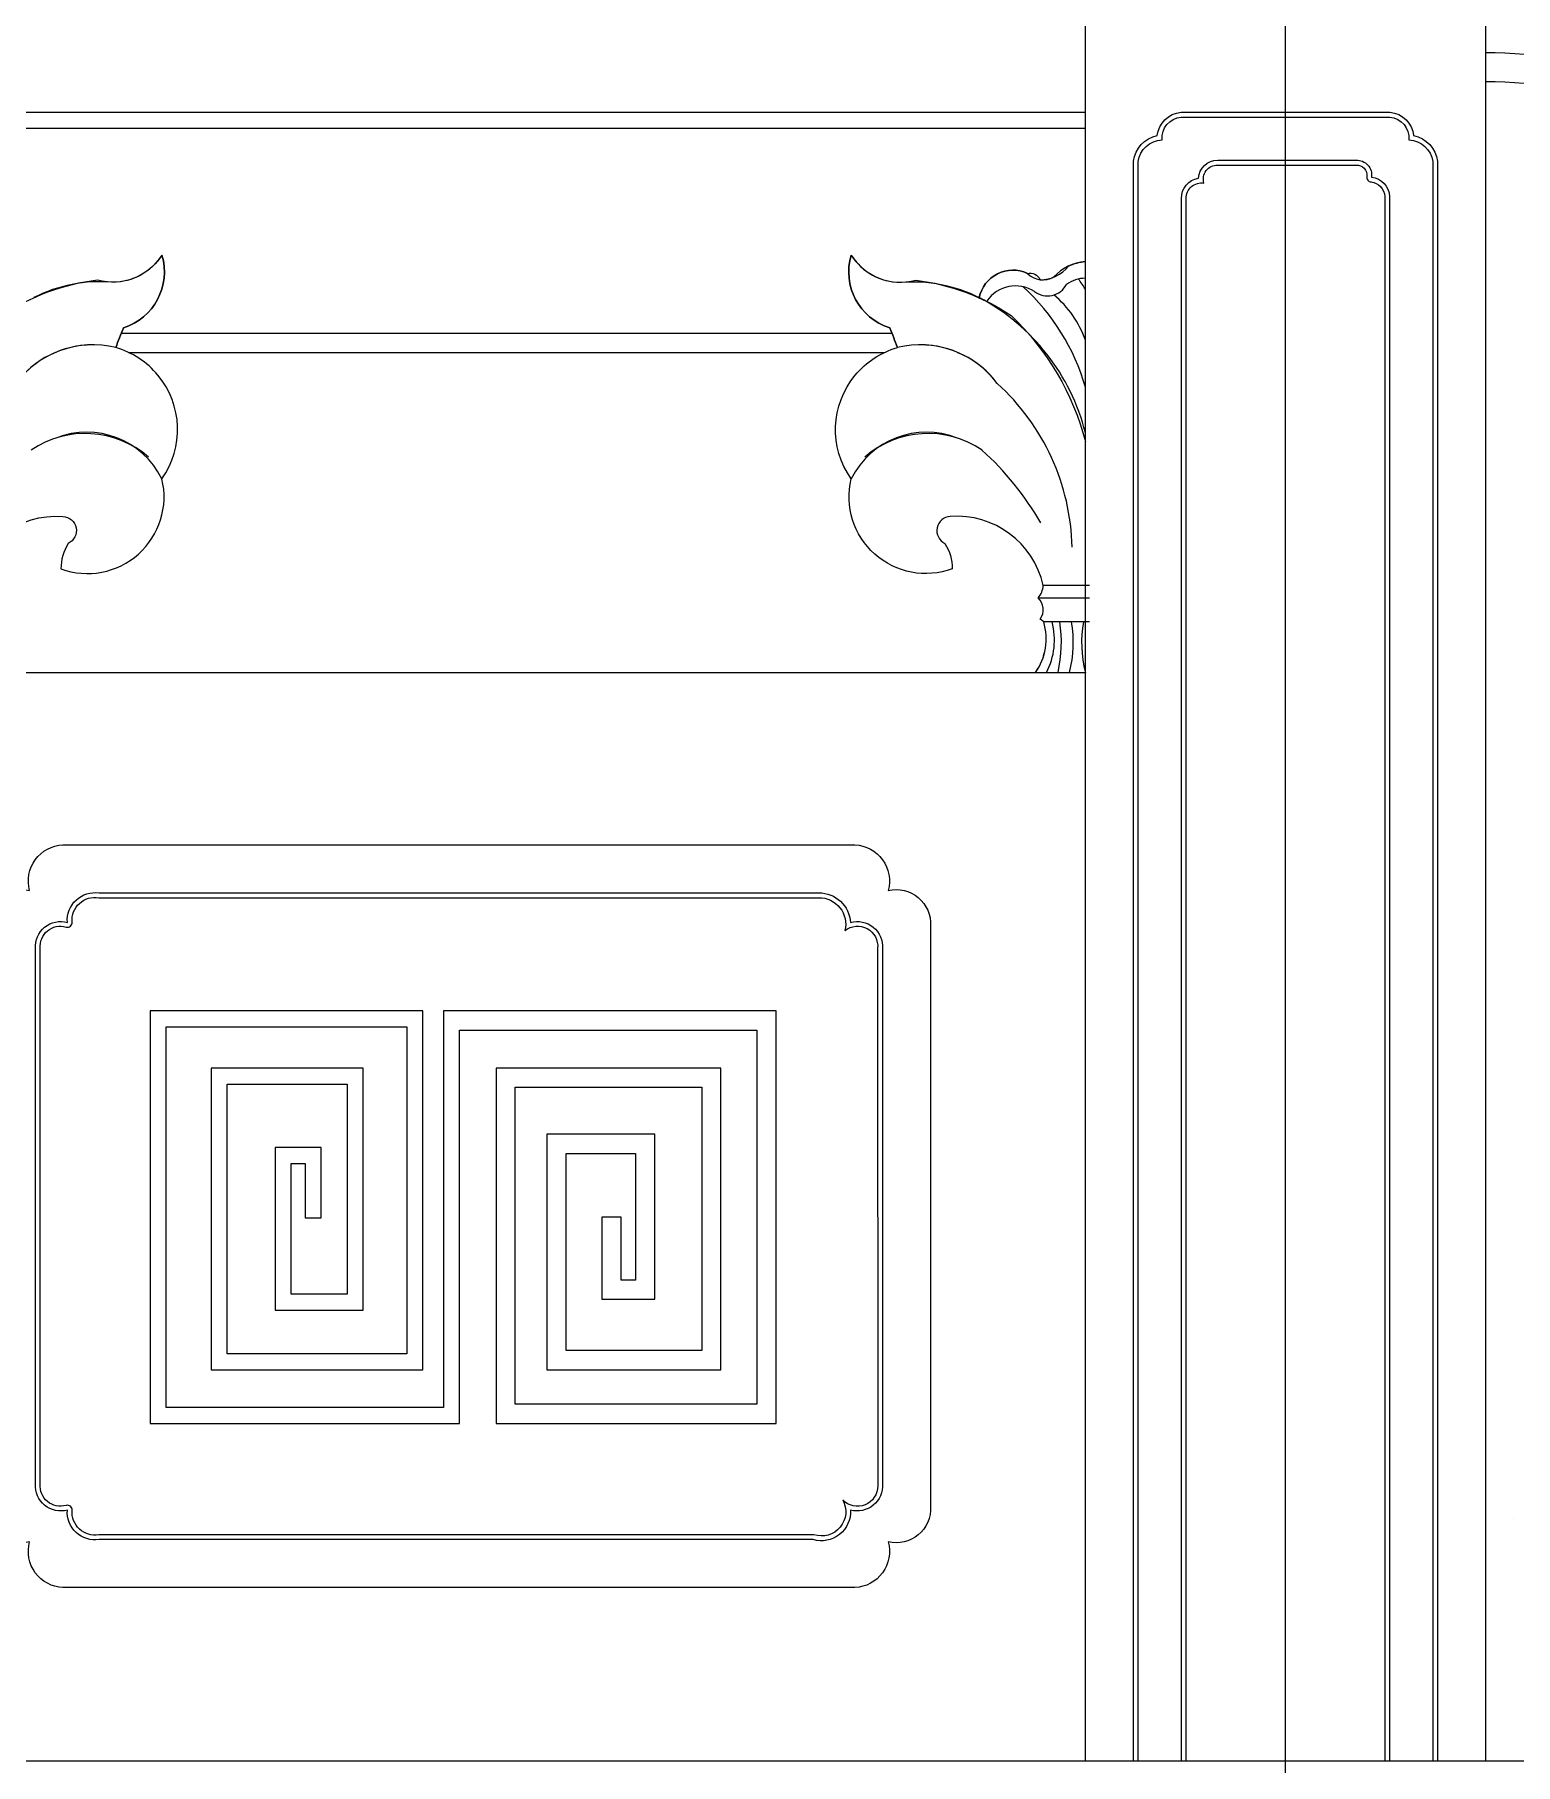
# Model space of a CAD drawing. Header units: metres. Extents: x 130 to 5274, y 4380 to 7132.
# Drawn here: x 1582 to 2507, y 5294 to 6375 of the extents above; entities that cross this region are included whole.
import ezdxf

# ---------------------------------------------------------------- set-up
doc = ezdxf.new("R2010")
doc.units = ezdxf.units.M
for name, color, linetype in [('3', 3, 'Continuous'), ('4', 4, 'Continuous'), ('7', 7, 'Continuous'), ('BH', 3, 'Continuous')]:
    doc.layers.add(name, color=color, linetype=linetype)

msp = doc.modelspace()

# ---------------------------------------------------------------- hatches: boundary and pattern name
at = {"layer": 'BH'}
h = msp.add_hatch(dxfattribs=at)
h.set_pattern_fill('AR-SAND', scale=50)
h.paths.add_polyline_path([(2068.76, 5437.51, 0.68), (2086.8, 5459.27, 0.68), (2108.64, 5468.04), (2108.59, 5803.94, 0.66), (2088.13, 5815.03, 0.48), (2072.44, 5835.59), (1621.95, 5835.59, 0.49), (1605.38, 5820.35, -0.52), (1601.56, 5817.24, 0.53), (1585.41, 5803.94), (1585.41, 5469.16, 0.53), (1601.56, 5455.86, -0.52), (1605.38, 5452.75, 0.49), (1621.95, 5437.51)])
h.paths.add_polyline_path([(1870.21, 5507.11), (1870.21, 5729.11), (2010.71, 5729.11), (2010.71, 5540.65), (1901.89, 5540.65), (1901.89, 5687.84), (1969.38, 5687.84), (1969.38, 5584.67), (1936.32, 5584.67), (1936.32, 5635.99), (1948.32, 5635.99), (1948.32, 5596.67), (1957.38, 5596.67), (1957.38, 5675.84), (1913.89, 5675.84), (1913.89, 5552.65), (1998.71, 5552.65), (1998.71, 5717.11), (1882.21, 5717.11), (1882.21, 5519.11), (2033.14, 5519.11), (2033.14, 5752.87), (1847.41, 5752.87), (1847.41, 5507.11), (1654.16, 5507.11), (1654.16, 5764.87), (1824.39, 5764.87), (1824.39, 5540.65), (1692.16, 5540.65), (1692.16, 5729.11), (1787.2, 5729.11), (1787.2, 5577.79), (1732.11, 5577.79), (1732.11, 5679.58), (1761.03, 5679.58), (1761.03, 5635.56), (1751.03, 5635.56), (1751.03, 5669.58), (1742.11, 5669.58), (1742.11, 5587.79), (1777.2, 5587.79), (1777.2, 5719.11), (1702.16, 5719.11), (1702.16, 5550.65), (1814.39, 5550.65), (1814.39, 5754.87), (1664.19, 5754.87), (1664.19, 5517.11), (1837.41, 5517.11), (1837.41, 5764.87), (2045.14, 5764.87), (2045.14, 5517.26), (2045.14, 5507.11)])

# ---------------------------------------------------------------- linework, layer by layer
at = {"layer": '3'}
for p, q in [((2363.37, 5202.01), (2363.37, 6797.43)), ((788.37, 6326.32), (2238.37, 6326.32)), ((788.37, 6316.32), (2238.37, 6316.32)), ((1636.07, 6188.32), (2117.47, 6188.32)), ((1595.34, 6176.32), (1595.09, 6176.32)), ((1640.56, 6176.32), (2112.98, 6176.32)), ((2158.2, 6176.32), (2158.45, 6176.32)), ((2212.11, 6176.32), (2213.41, 6176.32)), ((2208.79, 6022.97), (2240.85, 6022.97))]:
    msp.add_line(p, q, dxfattribs=at)
for points in [[(4178.78, 5296.32, 0.79), (4109.79, 5431.18, -0.43), (4036.33, 5475.14, 0.29), (3936.78, 5530.04, 0.36), (3771.23, 5620.09, 0.33), (3450.28, 5716.64, 0.72), (2929.36, 6062.14, 0.14), (2910.99, 6155.39, 0.38), (2662.69, 6289.61, 0.21), (2488.13, 6363.37)], [(2268.37, 5296.32), (2268.37, 6295.73, -0.32), (2283.29, 6311.73, -0.36), (2298.12, 6326.32), (2428.63, 6326.32, -0.36), (2443.45, 6311.73, -0.32), (2458.37, 6295.73), (2458.37, 5296.32)], [(2271.37, 5296.32), (2271.37, 6295.53, -0.36), (2286.24, 6309.08, -0.41), (2298.26, 6323.32), (2428.49, 6323.32, -0.41), (2440.5, 6309.08, -0.36), (2455.37, 6295.53), (2455.37, 5296.32)], [(2298.37, 5296.32), (2298.37, 6272.49, -0.38), (2309.06, 6285.07, -0.41), (2321.03, 6296.32), (2407.48, 6296.32, -0.48), (2417.1, 6285.77, -0.38), (2428.37, 6273.77), (2428.37, 5296.32)], [(2301.37, 5296.32), (2301.37, 6272.53, -0.47), (2312.43, 6282.05, -0.51), (2320.99, 6293.32), (2407.58, 6293.32, -0.48), (2414.13, 6286.23, 0.43), (2416.81, 6282.78, -0.38), (2425.37, 6273.72), (2425.37, 5296.32)]]:
    msp.add_lwpolyline(points, format="xyb", dxfattribs=at)
msp.add_lwpolyline([(2108.64, 5468.04, -0.68), (2086.8, 5459.27, -0.68), (2068.76, 5437.51), (1621.95, 5437.51, -0.49), (1605.38, 5452.75, 0.52), (1601.56, 5455.86, -0.53), (1585.41, 5469.16), (1585.41, 5803.94, -0.53), (1601.56, 5817.24, 0.52), (1605.38, 5820.35, -0.49), (1621.95, 5835.59), (2071.84, 5835.59, -0.49), (2088.13, 5815.03, -0.66), (2108.59, 5803.94)], format="xyb", close=True, dxfattribs=at)
msp.add_lwpolyline([(1948.32, 5635.99), (1936.32, 5635.99), (1936.32, 5584.67), (1969.38, 5584.67), (1969.38, 5687.84), (1901.89, 5687.84), (1901.89, 5540.65), (2010.71, 5540.65), (2010.71, 5729.11), (1870.21, 5729.11), (1870.21, 5507.11), (2045.14, 5507.11), (2045.14, 5517.26), (2045.14, 5764.87), (1837.41, 5764.87), (1837.41, 5517.11), (1664.19, 5517.11), (1664.19, 5754.87), (1814.39, 5754.87), (1814.39, 5550.65), (1702.16, 5550.65), (1702.16, 5719.11), (1777.2, 5719.11), (1777.2, 5587.79), (1742.11, 5587.79), (1742.11, 5669.58), (1751.03, 5669.58), (1751.03, 5635.56), (1761.03, 5635.56), (1761.03, 5679.58), (1732.11, 5679.58), (1732.11, 5577.79), (1787.2, 5577.79), (1787.2, 5729.11), (1692.16, 5729.11), (1692.16, 5540.65), (1824.39, 5540.65), (1824.39, 5764.87), (1654.16, 5764.87), (1654.16, 5507.11), (1847.41, 5507.11), (1847.41, 5752.87), (2033.14, 5752.87), (2033.14, 5519.11), (1882.21, 5519.11), (1882.21, 5717.11), (1998.71, 5717.11), (1998.71, 5552.65), (1913.89, 5552.65), (1913.89, 5675.84), (1957.38, 5675.84), (1957.38, 5596.67), (1948.32, 5596.67)], close=True, dxfattribs=at)
msp.add_lwpolyline([(1841.9, 5507.11), (1841.9, 5507.11)], dxfattribs=at)
for centre, radius, start, end in [((2194.78, 6195.86), 21.94, 57.4, 145.4), ((2108.76, 6117.58), 134.76, 15.89, 47.73), ((2214.74, 6224.86), 13.31, 232.27, 332.76), ((2238.55, 6202.1), 20.53, 90.5, 125.69), ((2203.39, 6196.9), 39.64, 28.05, 39.5), ((2110.34, 6093.88), 131.99, 14.06, 62.1), ((2177.09, 6162.19), 65.03, 19.54, 50.21), ((1618.39, 6120.84), 60.17, 76.32, 143.2), ((2135.15, 6120.84), 60.17, 36.8, 103.68), ((2087.41, 6051.21), 142.72, 1.34, 47.77), ((1613.54, 6065.22), 60.39, 49.18, 124.01), ((2140, 6065.22), 60.39, 55.99, 130.82), ((2041.6, 5970.95), 195.71, 30.31, 47.52), ((2175.19, 5996.54), 43.84, 332.54, 14.96), ((2137.16, 5995.08), 86.19, 347.43, 8.52), ((2157.56, 5994.7), 73.26, 345.47, 10.35), ((2309.29, 5994.7), 73.26, 169.65, 194.53)]:
    msp.add_arc(centre, radius, start, end, dxfattribs=at)
at = {"layer": '4'}
msp.add_lwpolyline([(2238.37, 5296.32), (2238.37, 6386.32), (2488.37, 6386.32), (2488.37, 5296.32)], dxfattribs=at)
for points in [[(4118.76, 5390.3, 1.15), (4120.38, 5296.32, 1.21), (4114.31, 5413.75, -0.42), (4019.45, 5468.41, 0.32), (3924.59, 5510.31, 0.41), (3763.55, 5599.8, 0.39), (3419.63, 5683.08, 0.88), (2887.89, 5995.05, 0.27), (2894.09, 6149.18, 0.39), (2656.64, 6269.45, 0.22), (2488.37, 6345.37)], [(538.37, 5296.32), (4370.81, 5296.32, -0.29), (4408.37, 5265.27), (4408.37, 5127.38, -0.29), (4370.81, 5096.32), (143.05, 5096.32)]]:
    msp.add_lwpolyline(points, format="xyb", dxfattribs=at)
at = {"layer": '7'}
for p, q in [((2240.85, 6030.64), (2212.01, 6030.71)), ((2240.85, 6007.85), (2212.37, 6007.85)), ((788.37, 5976.32), (2238.37, 5976.32))]:
    msp.add_line(p, q, dxfattribs=at)
for points in [[(1661.45, 6237.13, -0.33), (1621.17, 6221.38, 0.12), (1561.5, 6199.25, 0.16), (1512.41, 6107.86, 0.16)], [(1541.53, 6030.71, -0.37), (1599.6, 6073.84, -0.78), (1602.9, 6056.93, 0.14), (1598.34, 6041.06, 0.6), (1661.45, 6097.27, 0.34), (1658.97, 6162.05, 0.15), (1632.62, 6179.31, -0.01), (1637.37, 6191.59, 0.41), (1661.45, 6237.13, -0.26), (1630.62, 6220.14, 0.14), (1581.44, 6210.52, 0.23)], [(1661.45, 6237.13, -0.41), (1637.37, 6191.59, 0.01), (1632.62, 6179.31, 0.01)], [(2207.19, 5976.32, 0.23), (2212.37, 6007.85), (2210.07, 6009.51, 0.38), (2208.79, 6022.97, 0.18), (2212.01, 6030.71, 0.37), (2153.95, 6073.84, 0.78), (2150.65, 6056.93, -0.14), (2155.2, 6041.06, -0.6), (2092.09, 6097.27, -0.34), (2094.57, 6162.05, -0.15), (2120.92, 6179.31, 0.01), (2116.17, 6191.59, -0.41), (2092.09, 6237.13, 0.26), (2122.92, 6220.14, -0.14), (2172.1, 6210.52, -0.23), (2183.41, 6225.42, -0.23), (2202.12, 6225.63, -0.36), (2210.05, 6221.72, 0.23), (2227.87, 6230.25, -0.09), (2238.37, 6233.08, -0.09)], [(2092.09, 6237.13, 0.41), (2116.17, 6191.59, -0.01), (2120.92, 6179.31, -0.01)], [(2092.09, 6237.13, 0.33), (2132.37, 6221.38, -0.12), (2192.04, 6199.25, -0.14), (2238.37, 6120.54, -0.14)], [(2111.59, 5469.28, -0.52), (2091.61, 5452.98, -0.52), (2068.31, 5434.51), (1622.18, 5434.51, -0.48), (1602.39, 5452.98, -0.52), (1582.41, 5469.28), (1582.41, 5803.82, -0.52), (1602.39, 5820.12, -0.48), (1622.18, 5838.59), (2071.82, 5838.59, -0.4), (2091.61, 5820.12, -0.52), (2111.59, 5803.82), (2111.64, 5468.04)]]:
    msp.add_lwpolyline(points, format="xyb", dxfattribs=at)
msp.add_lwpolyline([(1599.58, 5404.51, -0.48), (1578.82, 5433.04, -0.5), (1552.32, 5455.16), (1552.32, 5817.94, -0.5), (1578.82, 5840.06, -0.48), (1599.58, 5868.59), (2094.41, 5868.59, -0.48), (2115.18, 5840.06, -0.5), (2141.67, 5817.94), (2141.67, 5455.16, -0.5), (2115.18, 5433.04, -0.48), (2094.41, 5404.51)], format="xyb", close=True, dxfattribs=at)
for centre, radius, start, end in [((2192.98, 6206.4), 21.29, 64.59, 168.84), ((2211.84, 6235.34), 13.74, 224.97, 300.04), ((2240.72, 6203.42), 29.75, 94.53, 137.7), ((1618.39, 6120.84), 60.17, 90, 143.2), ((2135.15, 6120.84), 60.17, 36.8, 90), ((1614.43, 6073.9), 52.51, 26.43, 111.54), ((2139.11, 6073.9), 52.51, 68.46, 153.57), ((2177.26, 5997.43), 36.62, 324.81, 16.54)]:
    msp.add_arc(centre, radius, start, end, dxfattribs=at)
at = {"layer": 'BH'}
msp.add_line((2505.8, 5447.84), (2505.8, 5447.84), dxfattribs=at)

doc.saveas('drawing.dxf')
